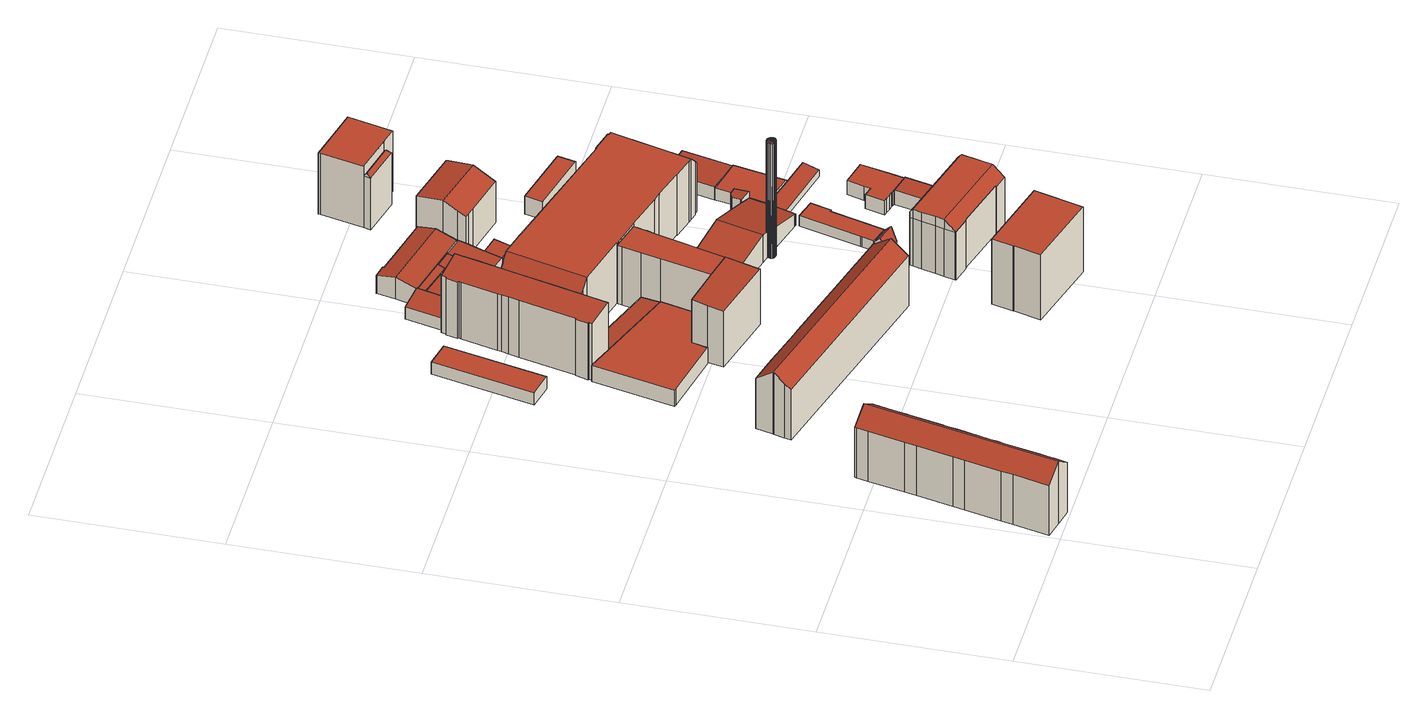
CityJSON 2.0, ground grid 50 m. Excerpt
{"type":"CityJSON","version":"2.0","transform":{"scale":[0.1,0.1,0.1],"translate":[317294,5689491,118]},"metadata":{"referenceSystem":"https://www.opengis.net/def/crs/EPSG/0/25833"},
"CityObjects":{
"building1":{"type":"Building","attributes":{"Dachtyp_tdc":"tdcGableRoof","Gemeindeschluessel":14713000,"Dachneigung":36.69,"QualitaetDacherkennung":84,"Geometrietyp2DReferenz":"3000","function":"31001_9998","roofType":"3100","measuredHeight":19.54},"geometry":[{"type":"MultiSurface","lod":"2","boundaries":[[[0,1,2,3]],[[1,4,5,2]],[[4,6,7,5]],[[6,8,9,7]],[[8,10,11,9]],[[10,12,13,11]],[[12,14,15,13]],[[14,16,17,15]],[[16,18,19,17]],[[18,20,21,19]],[[20,22,23,21]],[[22,24,25,23]],[[24,26,27,25]],[[26,28,29,27]],[[28,30,31,29]],[[30,32,33,31]],[[32,34,35,33]],[[34,36,37,35]],[[36,38,39,37]],[[38,40,41,39]],[[40,42,43,41]],[[42,44,45,43]],[[44,46,47,45]],[[46,48,49,47]],[[48,50,51,49]],[[50,52,53,51]],[[52,54,55,53]],[[54,56,57,55]],[[56,58,59,57]],[[58,0,3,59]],[[54,52,50,48,46,44,42,40,38,36,34,32]],[[32,30,28,26,24,22,20,18,16,14,12,10,8,6,4,1,0,58,56,54]],[[3,2,5,7,9,11,13,15,17,19,21,23,25,27,29,31,33,35,37,39,41,43,45,47,49,51,53,55,57,59]]],"semantics":{"surfaces":[{"type":"WallSurface"},{"type":"RoofSurface"},{"type":"GroundSurface"}],"values":[0,0,0,0,0,0,0,0,0,0,0,0,0,0,0,0,0,0,0,0,0,0,0,0,0,0,0,0,0,0,1,1,2]}}]},
"building2":{"type":"Building","attributes":{"Dachtyp_tdc":"tdcPolyFlatRoof","Gemeindeschluessel":14713000,"Dachneigung":0,"QualitaetDacherkennung":56,"Geometrietyp2DReferenz":"3000","function":"31001_9998","roofType":"1000","measuredHeight":3.81},"geometry":[{"type":"MultiSurface","lod":"2","boundaries":[[[60,61,62,63]],[[61,64,65,62]],[[64,66,67,65]],[[66,60,63,67]],[[66,64,61,60]],[[63,62,65,67]]],"semantics":{"surfaces":[{"type":"WallSurface"},{"type":"RoofSurface"},{"type":"GroundSurface"}],"values":[0,0,0,0,1,2]}}]},
"building3":{"type":"Building","attributes":{"Dachtyp_tdc":"tdcGableRoof","Gemeindeschluessel":14713000,"Dachneigung":36.62,"QualitaetDacherkennung":68,"Geometrietyp2DReferenz":"3000","function":"31001_9998","roofType":"3100","measuredHeight":19.44},"geometry":[{"type":"MultiSurface","lod":"2","boundaries":[[[68,69,70,71]],[[69,72,73,70]],[[72,74,75,73]],[[74,76,77,75]],[[76,78,79,77]],[[78,80,81,79]],[[80,82,83,81]],[[82,84,85,83]],[[84,86,87,85]],[[86,88,89,87]],[[88,90,91,89]],[[90,92,93,91]],[[92,94,95,93]],[[94,96,97,95]],[[96,98,99,97]],[[98,100,101,99]],[[100,68,71,101]],[[96,94,92,90,88,86,84,82,80,78,76,74,72]],[[72,69,68,100,98,96]],[[71,70,73,75,77,79,81,83,85,87,89,91,93,95,97,99,101]]],"semantics":{"surfaces":[{"type":"WallSurface"},{"type":"RoofSurface"},{"type":"GroundSurface"}],"values":[0,0,0,0,0,0,0,0,0,0,0,0,0,0,0,0,0,1,1,2]}}]},
"building4":{"type":"Building","attributes":{"Dachtyp_tdc":"tdcPolyFlatRoof","Gemeindeschluessel":14713000,"Dachneigung":0,"QualitaetDacherkennung":63,"Geometrietyp2DReferenz":"3000","function":"31001_9998","roofType":"1000","measuredHeight":5.01},"geometry":[{"type":"MultiSurface","lod":"2","boundaries":[[[102,103,104,105]],[[103,106,107,104]],[[106,108,109,107]],[[108,110,111,109]],[[110,112,113,111]],[[112,114,115,113]],[[114,116,117,115]],[[116,118,119,117]],[[118,102,105,119]],[[118,116,114,112,110,108,106,103,102]],[[105,104,107,109,111,113,115,117,119]]],"semantics":{"surfaces":[{"type":"WallSurface"},{"type":"RoofSurface"},{"type":"GroundSurface"}],"values":[0,0,0,0,0,0,0,0,0,1,2]}}]},
"building5":{"type":"Building","attributes":{"Dachtyp_tdc":"tdcPolyFlatRoof","Gemeindeschluessel":14713000,"Dachneigung":4.03,"QualitaetDacherkennung":30,"Geometrietyp2DReferenz":"3000","function":"31001_9998","roofType":"2100","measuredHeight":18.08},"geometry":[{"type":"MultiSurface","lod":"2","boundaries":[[[120,121,122,123]],[[121,124,125,122]],[[124,126,127,125]],[[126,128,129,127]],[[128,130,131,129]],[[130,120,123,131]],[[130,128,126,124,121,120]],[[123,122,125,127,129,131]]],"semantics":{"surfaces":[{"type":"WallSurface"},{"type":"RoofSurface"},{"type":"GroundSurface"}],"values":[0,0,0,0,0,0,1,2]}}]},
"building6":{"type":"Building","attributes":{"Dachtyp_tdc":"tdcPolyFlatRoof","Gemeindeschluessel":14713000,"Dachneigung":17.99,"QualitaetDacherkennung":85,"Geometrietyp2DReferenz":"3000","function":"31001_9998","roofType":"2100","measuredHeight":20.05},"geometry":[{"type":"MultiSurface","lod":"2","boundaries":[[[132,133,109,111]],[[133,134,135,109]],[[134,136,137,135]],[[136,138,139,137]],[[138,140,141,139]],[[140,142,143,141]],[[142,144,145,143]],[[144,146,147,145]],[[146,148,149,147]],[[148,150,151,149]],[[150,152,153,151]],[[152,154,155,153]],[[154,156,157,155]],[[156,158,159,157]],[[158,160,161,159]],[[160,162,163,161]],[[162,164,165,163]],[[164,166,167,165]],[[166,168,169,167]],[[168,170,171,169]],[[170,172,173,171]],[[172,174,175,173]],[[174,132,111,175]],[[174,172,170,168,166,164,162,160,158,156,154,152,150,148,146,144,142,140,138,136,134,133,132]],[[111,109,135,137,139,141,143,145,147,149,151,153,155,157,159,161,163,165,167,169,171,173,175]]],"semantics":{"surfaces":[{"type":"WallSurface"},{"type":"RoofSurface"},{"type":"GroundSurface"}],"values":[0,0,0,0,0,0,0,0,0,0,0,0,0,0,0,0,0,0,0,0,0,0,0,1,2]}}]},
"building7":{"type":"Building","attributes":{"Dachtyp_tdc":"tdcPolyFlatRoof","Gemeindeschluessel":14713000,"Dachneigung":3.07,"QualitaetDacherkennung":75,"Geometrietyp2DReferenz":"3000","function":"31001_9998","roofType":"2100","measuredHeight":4.65},"geometry":[{"type":"MultiSurface","lod":"2","boundaries":[[[176,177,178,179]],[[177,180,181,178]],[[180,182,183,181]],[[182,176,179,183]],[[182,180,177,176]],[[179,178,181,183]]],"semantics":{"surfaces":[{"type":"WallSurface"},{"type":"RoofSurface"},{"type":"GroundSurface"}],"values":[0,0,0,0,1,2]}}]},
"building8":{"type":"Building","attributes":{"Dachtyp_tdc":"tdcPolyFlatRoof","Gemeindeschluessel":14713000,"Dachneigung":14.04,"QualitaetDacherkennung":67,"Geometrietyp2DReferenz":"3000","function":"31001_9998","roofType":"2100","measuredHeight":5.4},"geometry":[{"type":"MultiSurface","lod":"2","boundaries":[[[184,185,163,165]],[[185,186,187,163]],[[186,188,189,187]],[[188,190,191,189]],[[190,184,165,191]],[[190,188,186,185,184]],[[165,163,187,189,191]]],"semantics":{"surfaces":[{"type":"WallSurface"},{"type":"RoofSurface"},{"type":"GroundSurface"}],"values":[0,0,0,0,0,1,2]}}]},
"building9":{"type":"Building","attributes":{"Dachtyp_tdc":"tdcPolyFlatRoof","Gemeindeschluessel":14713000,"Dachneigung":0,"QualitaetDacherkennung":33,"Geometrietyp2DReferenz":"3000","function":"31001_9998","roofType":"1000","measuredHeight":20.4},"geometry":[{"type":"MultiSurface","lod":"2","boundaries":[[[192,193,194,195]],[[193,196,197,194]],[[196,198,199,197]],[[198,200,201,199]],[[200,202,203,201]],[[202,192,195,203]],[[202,200,198,196,193,192]],[[195,194,197,199,201,203]]],"semantics":{"surfaces":[{"type":"WallSurface"},{"type":"RoofSurface"},{"type":"GroundSurface"}],"values":[0,0,0,0,0,0,1,2]}}]},
"building10":{"type":"Building","attributes":{"Gemeindeschluessel":14713000,"Geometrietyp2DReferenz":"3000","function":"31001_9998","roofType":"9999"},"children":["building10-1","building10-2"]},
"building10-1":{"type":"BuildingPart","attributes":{"Dachtyp_tdc":"tdcPolyFlatRoof","Dachneigung":5.07,"QualitaetDacherkennung":88,"Geometrietyp2DReferenz":"3000","roofType":"2100","measuredHeight":4.56},"parents":["building10"],"geometry":[{"type":"MultiSurface","lod":"2","boundaries":[[[204,205,206,207]],[[204,208,209,205]],[[208,210,211,209]],[[210,212,213,211]],[[212,214,215,213]],[[214,216,217,215]],[[216,218,219,217]],[[218,220,221,219]],[[220,222,223,221]],[[222,224,225,223]],[[224,226,227,225]],[[226,228,229,227]],[[228,230,231,229]],[[228,226,224,222,220,218,216,214,212,210,208,204,207,230]],[[231,206,205,209,211,213,215,217,219,221,223,225,227,229]],[[230,207,206,231]]],"semantics":{"surfaces":[{"type":"WallSurface"},{"type":"RoofSurface"},{"type":"GroundSurface"},{"type":"ClosureSurface"}],"values":[0,0,0,0,0,0,0,0,0,0,0,0,0,1,2,3]}}]},
"building10-2":{"type":"BuildingPart","attributes":{"Dachtyp_tdc":"tdcPolyFlatRoof","Dachneigung":6.11,"QualitaetDacherkennung":73,"Geometrietyp2DReferenz":"3000","roofType":"2100","measuredHeight":4.8},"parents":["building10"],"geometry":[{"type":"MultiSurface","lod":"2","boundaries":[[[232,233,234,235]],[[233,207,206,234]],[[230,232,235,231]],[[230,207,233,232]],[[235,234,206,231]],[[230,231,206,207]]],"semantics":{"surfaces":[{"type":"WallSurface"},{"type":"RoofSurface"},{"type":"GroundSurface"},{"type":"ClosureSurface"}],"values":[0,0,0,1,2,3]}}]},
"building11":{"type":"Building","attributes":{"name":"Semper Bildungsakademie","Gemeindeschluessel":14713000,"Geometrietyp2DReferenz":"3000","function":"31001_3021","roofType":"9999"},"children":["building11-1","building11-2"]},
"building11-1":{"type":"BuildingPart","attributes":{"Dachtyp_tdc":"tdcPolyFlatRoof","Dachneigung":0,"QualitaetDacherkennung":72,"Geometrietyp2DReferenz":"3000","roofType":"1000","measuredHeight":18.19},"parents":["building11"],"geometry":[{"type":"MultiSurface","lod":"2","boundaries":[[[236,237,238,239]],[[237,240,241,238]],[[240,242,243,241]],[[242,244,245,243]],[[246,247,248,249]],[[247,250,251,248]],[[250,252,253,251]],[[252,254,255,253]],[[254,256,257,255]],[[256,258,259,257]],[[258,260,261,259]],[[260,236,239,261]],[[260,258,256,254,252,250,247,246,244,242,240,237,236]],[[239,238,241,243,245,249,248,251,253,255,257,259,261]],[[249,245,244,246]]],"semantics":{"surfaces":[{"type":"WallSurface"},{"type":"RoofSurface"},{"type":"GroundSurface"},{"type":"ClosureSurface"}],"values":[0,0,0,0,0,0,0,0,0,0,0,0,1,2,3]}}]},
"building11-2":{"type":"BuildingPart","attributes":{"Dachtyp_tdc":"tdcCutGableRoof","Dachneigung":0.038,"QualitaetDacherkennung":46,"Geometrietyp2DReferenz":"3000","roofType":"9999","measuredHeight":18.93},"parents":["building11"],"geometry":[{"type":"MultiSurface","lod":"2","boundaries":[[[262,263,264,265]],[[263,266,267,264]],[[266,268,269,267]],[[268,270,271,269]],[[270,272,273,271]],[[272,274,275,273]],[[274,276,277,275]],[[276,278,279,277]],[[278,280,281,279]],[[280,282,283,281]],[[282,284,285,283]],[[284,286,287,285]],[[286,288,289,287]],[[288,290,291,289]],[[290,292,293,291]],[[292,294,246,249,293]],[[295,296,297,245,244]],[[296,298,299,297]],[[298,300,301,299]],[[300,302,303,301]],[[302,304,305,303]],[[304,306,307,305]],[[306,308,309,307]],[[308,310,311,309]],[[310,312,313,311]],[[312,314,315,313]],[[314,262,265,315]],[[310,308,306,304,302,300,298]],[[280,278,276,274,272,270]],[[298,296,295,294,292,290,288,286,284,282,280,270,268,266,263,262,314,312,310]],[[265,264,267,269,271,273,275,277,279,281,283,285,287,289,291,293,249,245,297,299,301,303,305,307,309,311,313,315]],[[295,244,246,294]],[[244,245,249,246]]],"semantics":{"surfaces":[{"type":"WallSurface"},{"type":"RoofSurface"},{"type":"GroundSurface"},{"type":"ClosureSurface"}],"values":[0,0,0,0,0,0,0,0,0,0,0,0,0,0,0,0,0,0,0,0,0,0,0,0,0,0,0,1,1,1,2,0,3]}}]},
"building12":{"type":"Building","attributes":{"Gemeindeschluessel":14713000,"Geometrietyp2DReferenz":"3000","function":"31001_9998","roofType":"9999"},"children":["building12-1","building12-2"]},
"building12-1":{"type":"BuildingPart","attributes":{"Dachtyp_tdc":"tdcGableRoof","Dachneigung":13.48,"QualitaetDacherkennung":86,"Geometrietyp2DReferenz":"3000","roofType":"3100","measuredHeight":6.73},"parents":["building12"],"geometry":[{"type":"MultiSurface","lod":"2","boundaries":[[[316,317,318,319]],[[317,320,321,318]],[[320,322,323,321]],[[322,324,325,323]],[[324,326,327,325]],[[326,328,329,327]],[[328,330,331,329]],[[330,332,333,331]],[[332,334,335,333]],[[334,336,337,335]],[[336,338,339,337]],[[332,330,328,326,324,322,320]],[[320,317,316,338,336,334,332]],[[339,319,318,321,323,325,327,329,331,333,335,337]],[[338,316,319,339]]],"semantics":{"surfaces":[{"type":"WallSurface"},{"type":"RoofSurface"},{"type":"GroundSurface"},{"type":"ClosureSurface"}],"values":[0,0,0,0,0,0,0,0,0,0,0,1,1,2,3]}}]},
"building12-2":{"type":"BuildingPart","attributes":{"Dachtyp_tdc":"tdcPolyFlatRoof","Dachneigung":14.61,"QualitaetDacherkennung":61,"Geometrietyp2DReferenz":"3000","roofType":"2100","measuredHeight":5.3},"parents":["building12"],"geometry":[{"type":"MultiSurface","lod":"2","boundaries":[[[340,341,342,343]],[[341,344,345,342]],[[344,316,319,345]],[[338,340,343,339]],[[338,316,344,341,340]],[[343,342,345,319,339]],[[316,338,339,319]]],"semantics":{"surfaces":[{"type":"WallSurface"},{"type":"RoofSurface"},{"type":"GroundSurface"},{"type":"ClosureSurface"}],"values":[0,0,0,0,1,2,3]}}]},
"building13":{"type":"Building","attributes":{"Stand_DGM":"2023","Stand_Basis-DLM":"2022","Gemeindeschluessel":"14713000","ObjektHoehe":36,"Stand_Laserscan":"2023","BodenHoehe":119.6,"Stand_3D-Stadtmodell":"2025","Geometrietyp2DReferenz":1000,"AbsoluteHoehe":155.6,"function":"51002_1290","roofType":"9999","measuredHeight":36},"geometry":[{"type":"MultiSurface","lod":"2","boundaries":[[[346,347,348]],[[346,348,349]],[[346,349,350]],[[346,350,351]],[[346,351,352]],[[346,352,353]],[[346,353,354]],[[346,354,355]],[[346,355,356]],[[346,356,357]],[[346,357,358]],[[346,358,359]],[[346,359,360]],[[346,360,361]],[[346,361,362]],[[346,362,363]],[[346,363,364]],[[346,364,365]],[[348,347,366]],[[348,366,367]],[[347,346,368]],[[347,368,366]],[[346,365,369]],[[346,369,368]],[[365,364,370]],[[365,370,369]],[[364,363,371]],[[364,371,370]],[[363,362,372]],[[363,372,371]],[[362,361,373]],[[362,373,372]],[[352,374,375]],[[351,350,376]],[[351,376,374]],[[350,349,377]],[[350,377,376]],[[349,348,367]],[[349,367,377]],[[361,360,378]],[[361,378,373]],[[360,359,379]],[[360,379,378]],[[359,358,380]],[[359,380,379]],[[358,357,381]],[[358,381,380]],[[357,356,382]],[[357,382,381]],[[356,355,383]],[[356,383,382]],[[355,354,384]],[[355,384,383]],[[354,353,385]],[[354,385,384]],[[353,352,375]],[[353,375,385]],[[352,351,374]],[[377,367,366]],[[377,366,368]],[[377,368,369]],[[377,369,370]],[[377,370,371]],[[377,371,372]],[[377,372,373]],[[377,373,378]],[[377,378,379]],[[377,379,380]],[[377,380,381]],[[377,381,382]],[[377,382,383]],[[377,383,384]],[[377,384,385]],[[377,385,375]],[[377,375,374]],[[377,374,376]]],"semantics":{"surfaces":[{"type":"RoofSurface"},{"type":"WallSurface"},{"type":"GroundSurface"}],"values":[0,0,0,0,0,0,0,0,0,0,0,0,0,0,0,0,0,0,1,1,1,1,1,1,1,1,1,1,1,1,1,1,1,1,1,1,1,1,1,1,1,1,1,1,1,1,1,1,1,1,1,1,1,1,1,1,1,1,2,2,2,2,2,2,2,2,2,2,2,2,2,2,2,2,2,2]}}]},
"building14":{"type":"Building","attributes":{"Gemeindeschluessel":14713000,"Geometrietyp2DReferenz":"3000","function":"31001_9998","roofType":"9999"},"children":["building14-1","building14-2"]},
"building14-1":{"type":"BuildingPart","attributes":{"Dachtyp_tdc":"tdcPolyFlatRoof","Dachneigung":5.45,"QualitaetDacherkennung":87,"Geometrietyp2DReferenz":"3000","roofType":"2100","measuredHeight":4.79},"parents":["building14"],"geometry":[{"type":"MultiSurface","lod":"2","boundaries":[[[386,220,221,387]],[[220,388,219,221]],[[388,389,217,219]],[[389,390,215,217]],[[390,391,213,215]],[[391,392,211,213]],[[392,208,209,211]],[[208,204,205,209]],[[204,393,234,205]],[[393,394,395,234]],[[394,396,397,395]],[[396,398,399,397]],[[398,400,401,399]],[[400,398,396,394,393,204,208,392,391,390,389,388,220,386]],[[387,221,219,217,215,213,211,209,205,234,395,397,399,401]],[[386,387,401,400]]],"semantics":{"surfaces":[{"type":"WallSurface"},{"type":"RoofSurface"},{"type":"GroundSurface"},{"type":"ClosureSurface"}],"values":[0,0,0,0,0,0,0,0,0,0,0,0,0,1,2,3]}}]},
"building14-2":{"type":"BuildingPart","attributes":{"Dachtyp_tdc":"tdcPolyFlatRoof","Dachneigung":5.12,"QualitaetDacherkennung":75,"Geometrietyp2DReferenz":"3000","roofType":"2100","measuredHeight":4.11},"parents":["building14"],"geometry":[{"type":"MultiSurface","lod":"2","boundaries":[[[402,403,404,401,400]],[[403,405,406,404]],[[405,386,387,406]],[[405,403,402,386]],[[387,401,404,406]],[[400,386,402]],[[400,401,387,386]]],"semantics":{"surfaces":[{"type":"WallSurface"},{"type":"RoofSurface"},{"type":"GroundSurface"},{"type":"ClosureSurface"}],"values":[0,0,0,1,2,0,3]}}]},
"building15":{"type":"Building","attributes":{"Dachtyp_tdc":"tdcGableRoof","Gemeindeschluessel":14713000,"Dachneigung":69.03,"QualitaetDacherkennung":21,"Geometrietyp2DReferenz":"3000","function":"31001_9998","roofType":"3100","measuredHeight":4.63},"geometry":[{"type":"MultiSurface","lod":"2","boundaries":[[[407,408,409,410]],[[408,411,412,409]],[[411,413,414,412]],[[413,407,410,414]],[[411,408,415]],[[407,413,416]],[[408,407,416,415]],[[413,411,415,416]],[[410,409,412,414]]],"semantics":{"surfaces":[{"type":"WallSurface"},{"type":"RoofSurface"},{"type":"GroundSurface"}],"values":[0,0,0,0,0,0,1,1,2]}}]},
"building16":{"type":"Building","attributes":{"Dachtyp_tdc":"tdcFreeFormRoof","Gemeindeschluessel":14713000,"Dachneigung":0.981,"QualitaetDacherkennung":63,"Geometrietyp2DReferenz":"3000","function":"31001_9998","roofType":"5000","measuredHeight":17.86},"geometry":[{"type":"MultiSurface","lod":"2","boundaries":[[[417,418,419,420]],[[418,421,422,419]],[[421,423,424,422]],[[423,425,426,424]],[[425,427,428,426]],[[427,429,430,428]],[[429,431,432,430]],[[431,433,434,432]],[[433,435,436,434]],[[435,437,438,436]],[[437,439,440,438]],[[439,441,442,440]],[[441,443,444,442]],[[443,445,446,444]],[[445,447,448,446]],[[447,449,450,448]],[[449,451,452,450]],[[451,417,420,452]],[[453,454,455,456,457,458]],[[449,459,460,461,462,463,464,465,466,451]],[[460,453,458,467,468,461]],[[427,461,468,429]],[[429,468,467,431]],[[431,467,458,433]],[[451,466,417]],[[417,466,465,418]],[[418,465,464,421]],[[421,464,463,423]],[[423,463,462,425]],[[425,462,461,427]],[[443,453,460,445]],[[445,460,459,447]],[[447,459,449]],[[433,458,457,435]],[[435,457,456,437]],[[437,456,455,439]],[[439,455,454,441]],[[441,454,453,443]],[[420,419,422,424,426,428,430,432,434,436,438,440,442,444,446,448,450,452]]],"semantics":{"surfaces":[{"type":"WallSurface"},{"type":"RoofSurface"},{"type":"GroundSurface"}],"values":[0,0,0,0,0,0,0,0,0,0,0,0,0,0,0,0,0,0,1,1,1,0,0,0,0,0,0,0,0,0,0,0,0,0,0,0,0,0,2]}}]},
"building17":{"type":"Building","attributes":{"Gemeindeschluessel":14713000,"Geometrietyp2DReferenz":"3000","function":"31001_9998","roofType":"9999"},"children":["building17-1","building17-2"]},
"building17-1":{"type":"BuildingPart","attributes":{"Dachtyp_tdc":"tdcGableRoof","Dachneigung":16.37,"QualitaetDacherkennung":11,"Geometrietyp2DReferenz":"3000","roofType":"3100","measuredHeight":8.57},"parents":["building17"],"geometry":[{"type":"MultiSurface","lod":"2","boundaries":[[[469,470,471,472]],[[470,473,474,471]],[[473,475,476,474]],[[475,477,478,476]],[[477,479,480,478]],[[479,481,482,480]],[[481,483,484,482]],[[483,485,486,484]],[[485,487,488,486]],[[487,489,490,488]],[[489,491,492,490]],[[493,494,495,496,497]],[[494,498,499,495]],[[498,500,501,499]],[[500,502,503,501]],[[502,504,505,503]],[[504,506,507,505]],[[506,508,509,507]],[[508,510,511,509]],[[510,512,513,511]],[[512,514,515,513]],[[514,469,472,515]],[[510,508,506,504,502,500,498,494,493,516]],[[516,491,489,487,485,483,481,479,477,475,473,470,469,514,512,510]],[[472,471,474,476,478,480,482,484,486,488,490,492,517,496,495,499,501,503,505,507,509,511,513,515]],[[518,519,492,491,516]],[[517,492,519,518]],[[493,497,518,516]],[[517,518,497,496]]],"semantics":{"surfaces":[{"type":"WallSurface"},{"type":"RoofSurface"},{"type":"GroundSurface"},{"type":"ClosureSurface"}],"values":[0,0,0,0,0,0,0,0,0,0,0,0,0,0,0,0,0,0,0,0,0,0,1,1,2,0,3,0,3]}}]},
"building17-2":{"type":"BuildingPart","attributes":{"Dachtyp_tdc":"tdcPolyFlatRoof","Dachneigung":0,"QualitaetDacherkennung":0,"Geometrietyp2DReferenz":"3000","roofType":"9999","measuredHeight":3},"parents":["building17"],"geometry":[{"type":"MultiSurface","lod":"2","boundaries":[[[520,521,522,523,519,518,497]],[[523,522,524,525]],[[522,521,526,524]],[[521,520,527,526]],[[520,497,496,527]],[[519,523,525,492]],[[496,517,492,525,524,526,527]],[[492,517,518,519]],[[517,496,497,518]]],"semantics":{"surfaces":[{"type":"RoofSurface"},{"type":"WallSurface"},{"type":"GroundSurface"},{"type":"ClosureSurface"}],"values":[0,1,1,1,1,1,2,3,3]}}]},
"building18":{"type":"Building","attributes":{"Dachtyp_tdc":"tdcPolyFlatRoof","Gemeindeschluessel":14713000,"Dachneigung":2.59,"QualitaetDacherkennung":89,"Geometrietyp2DReferenz":"3000","function":"31001_9998","roofType":"2100","measuredHeight":3.19},"geometry":[{"type":"MultiSurface","lod":"2","boundaries":[[[528,529,412,414]],[[529,530,531,412]],[[530,532,533,531]],[[532,534,535,533]],[[534,536,537,535]],[[536,538,539,537]],[[538,540,541,539]],[[540,528,414,541]],[[540,538,536,534,532,530,529,528]],[[414,412,531,533,535,537,539,541]]],"semantics":{"surfaces":[{"type":"WallSurface"},{"type":"RoofSurface"},{"type":"GroundSurface"}],"values":[0,0,0,0,0,0,0,0,1,2]}}]},
"building19":{"type":"Building","attributes":{"Dachtyp_tdc":"tdcGableRoof","Gemeindeschluessel":14713000,"Dachneigung":10.13,"QualitaetDacherkennung":47,"Geometrietyp2DReferenz":"3000","function":"31001_9998","roofType":"3100","measuredHeight":15.86},"geometry":[{"type":"MultiSurface","lod":"2","boundaries":[[[542,543,544,545]],[[543,546,547,544]],[[546,548,549,547]],[[548,550,551,549]],[[550,552,553,551]],[[552,554,555,553]],[[554,556,557,555]],[[556,558,559,557]],[[558,560,561,559]],[[560,542,545,561]],[[556,554,552,550,548]],[[548,546,543,542,560,558,556]],[[545,544,547,549,551,553,555,557,559,561]]],"semantics":{"surfaces":[{"type":"WallSurface"},{"type":"RoofSurface"},{"type":"GroundSurface"}],"values":[0,0,0,0,0,0,0,0,0,0,1,1,2]}}]},
"building20":{"type":"Building","attributes":{"Dachtyp_tdc":"tdcPolyFlatRoof","Gemeindeschluessel":14713000,"Dachneigung":5.32,"QualitaetDacherkennung":62,"Geometrietyp2DReferenz":"3000","function":"31001_9998","roofType":"2100","measuredHeight":5.67},"geometry":[{"type":"MultiSurface","lod":"2","boundaries":[[[562,563,527,496]],[[563,564,565,527]],[[564,566,567,565]],[[566,568,569,567]],[[568,570,495,569]],[[570,562,496,495]],[[570,568,566,564,563,562]],[[496,527,565,567,569,495]]],"semantics":{"surfaces":[{"type":"WallSurface"},{"type":"RoofSurface"},{"type":"GroundSurface"}],"values":[0,0,0,0,0,0,1,2]}}]},
"building21":{"type":"Building","attributes":{"Dachtyp_tdc":"tdcPolyFlatRoof","Gemeindeschluessel":14713000,"Dachneigung":3.35,"QualitaetDacherkennung":67,"Geometrietyp2DReferenz":"3000","function":"31001_9998","roofType":"2100","measuredHeight":4.81},"geometry":[{"type":"MultiSurface","lod":"2","boundaries":[[[571,572,573,574]],[[572,575,576,573]],[[575,577,578,576]],[[577,579,580,578]],[[579,581,582,580]],[[581,583,584,582]],[[583,585,586,584]],[[585,571,574,586]],[[585,583,581,579,577,575,572,571]],[[574,573,576,578,580,582,584,586]]],"semantics":{"surfaces":[{"type":"WallSurface"},{"type":"RoofSurface"},{"type":"GroundSurface"}],"values":[0,0,0,0,0,0,0,0,1,2]}}]},
"building22":{"type":"Building","attributes":{"Dachtyp_tdc":"tdcPolyFlatRoof","Gemeindeschluessel":14713000,"Dachneigung":0,"QualitaetDacherkennung":72,"Geometrietyp2DReferenz":"3000","function":"31001_9998","roofType":"1000","measuredHeight":4.41},"geometry":[{"type":"MultiSurface","lod":"2","boundaries":[[[587,588,589,590]],[[588,591,592,589]],[[591,593,594,592]],[[593,595,596,594]],[[595,597,598,596]],[[597,599,600,598]],[[599,601,602,600]],[[601,603,604,602]],[[603,605,606,604]],[[605,607,608,606]],[[607,609,610,608]],[[609,611,612,610]],[[611,613,614,612]],[[613,587,590,614]],[[613,611,609,607,605,603,601,599,597,595,593,591,588,587]],[[590,589,592,594,596,598,600,602,604,606,608,610,612,614]]],"semantics":{"surfaces":[{"type":"WallSurface"},{"type":"RoofSurface"},{"type":"GroundSurface"}],"values":[0,0,0,0,0,0,0,0,0,0,0,0,0,0,1,2]}}]},
"building23":{"type":"Building","attributes":{"Dachtyp_tdc":"tdcPolyFlatRoof","Gemeindeschluessel":14713000,"Dachneigung":8.81,"QualitaetDacherkennung":79,"Geometrietyp2DReferenz":"3000","function":"31001_9998","roofType":"2100","measuredHeight":2.83},"geometry":[{"type":"MultiSurface","lod":"2","boundaries":[[[615,616,617,618]],[[616,619,620,617]],[[619,621,622,620]],[[621,623,624,622]],[[623,615,618,624]],[[623,621,619,616,615]],[[618,617,620,622,624]]],"semantics":{"surfaces":[{"type":"WallSurface"},{"type":"RoofSurface"},{"type":"GroundSurface"}],"values":[0,0,0,0,0,1,2]}}]},
"building24":{"type":"Building","attributes":{"Dachtyp_tdc":"tdcPolyFlatRoof","Gemeindeschluessel":14713000,"Dachneigung":0,"QualitaetDacherkennung":80,"Geometrietyp2DReferenz":"3000","function":"31001_9998","roofType":"1000","measuredHeight":3.77},"geometry":[{"type":"MultiSurface","lod":"2","boundaries":[[[625,626,627,628]],[[626,629,630,627]],[[629,631,632,630]],[[631,633,634,632]],[[633,635,636,634]],[[635,625,628,636]],[[635,633,631,629,626,625]],[[628,627,630,632,634,636]]],"semantics":{"surfaces":[{"type":"WallSurface"},{"type":"RoofSurface"},{"type":"GroundSurface"}],"values":[0,0,0,0,0,0,1,2]}}]},
"building25":{"type":"Building","attributes":{"Dachtyp_tdc":"tdcPolyFlatRoof","Gemeindeschluessel":14713000,"Dachneigung":0,"QualitaetDacherkennung":75,"Geometrietyp2DReferenz":"3000","function":"31001_9998","roofType":"1000","measuredHeight":5.59},"geometry":[{"type":"MultiSurface","lod":"2","boundaries":[[[637,638,639,640]],[[638,641,642,639]],[[641,643,644,642]],[[643,645,646,644]],[[645,637,640,646]],[[645,643,641,638,637]],[[640,639,642,644,646]]],"semantics":{"surfaces":[{"type":"WallSurface"},{"type":"RoofSurface"},{"type":"GroundSurface"}],"values":[0,0,0,0,0,1,2]}}]},
"building26":{"type":"Building","attributes":{"Gemeindeschluessel":14713000,"Geometrietyp2DReferenz":"3000","function":"31001_9998","roofType":"9999"},"children":["building26-1","building26-2"]},
"building26-1":{"type":"BuildingPart","attributes":{"Dachtyp_tdc":"tdcPolyFlatRoof","Dachneigung":0,"QualitaetDacherkennung":60,"Geometrietyp2DReferenz":"3000","roofType":"1000","measuredHeight":19.08},"parents":["building26"],"geometry":[{"type":"MultiSurface","lod":"2","boundaries":[[[647,648,649,650]],[[648,651,652,653,649]],[[654,655,656,657,658]],[[655,659,660,656]],[[659,647,650,660]],[[659,655,654,651,648,647]],[[650,649,653,657,656,660]],[[658,652,651,654]],[[658,657,653,652]]],"semantics":{"surfaces":[{"type":"WallSurface"},{"type":"RoofSurface"},{"type":"GroundSurface"},{"type":"ClosureSurface"}],"values":[0,0,0,0,0,1,2,0,3]}}]},
"building26-2":{"type":"BuildingPart","attributes":{"Dachtyp_tdc":"tdcFreeFormRoof","Dachneigung":49.9,"QualitaetDacherkennung":17,"Geometrietyp2DReferenz":"3000","roofType":"5000","measuredHeight":17.41},"parents":["building26"],"geometry":[{"type":"MultiSurface","lod":"2","boundaries":[[[652,661,662,653]],[[661,663,664,662]],[[663,658,657,664]],[[665,658,663]],[[666,665,663,661]],[[666,661,652]],[[665,666,652,658]],[[653,662,664,657]],[[653,657,658,652]]],"semantics":{"surfaces":[{"type":"WallSurface"},{"type":"RoofSurface"},{"type":"GroundSurface"},{"type":"ClosureSurface"}],"values":[0,0,0,0,1,1,1,2,3]}}]},
"building27":{"type":"Building","attributes":{"Dachtyp_tdc":"tdcPolyFlatRoof","Gemeindeschluessel":14713000,"Dachneigung":2.6,"QualitaetDacherkennung":76,"Geometrietyp2DReferenz":"3000","function":"31001_9998","roofType":"2100","measuredHeight":4.02},"geometry":[{"type":"MultiSurface","lod":"2","boundaries":[[[667,668,632,634]],[[668,669,670,632]],[[669,671,672,670]],[[671,667,634,672]],[[671,669,668,667]],[[634,632,670,672]]],"semantics":{"surfaces":[{"type":"WallSurface"},{"type":"RoofSurface"},{"type":"GroundSurface"}],"values":[0,0,0,0,1,2]}}]}
},
"vertices":[
[203,458,168],[199,439,168],[199,439,10],[203,458,10],[198,432,168],[198,432,10],[179,345,168],[179,345,10],[175,330,168],[175,330,10],[171,308,168],[171,308,10],[170,303,168],[170,303,10],[150,215,168],[150,215,10],[147,198,168],[147,198,10],[142,178,168],[142,178,10],[141,174,168],[141,174,10],[122,85,168],[122,85,10],[118,68,168],[118,68,10],[114,47,168],[114,47,10],[113,45,168],[113,45,10],[105,8,168],[105,8,10],[57,19,205],[57,19,10],[6,30,166],[6,30,10],[28,127,166],[28,127,10],[34,159,166],[34,159,10],[56,257,166],[56,257,10],[62,288,166],[62,288,10],[84,385,166],[84,385,10],[91,417,166],[91,417,10],[112,515,166],[112,515,10],[119,546,167],[119,546,10],[120,552,166],[120,552,10],[170,540,205],[170,540,10],[219,529,168],[219,529,10],[207,473,168],[207,473,10],
[221,1389,44],[281,1665,44],[281,1665,6],[221,1389,6],[351,1650,44],[351,1650,6],[291,1374,44],[291,1374,6],
[229,756,184],[236,784,206],[236,784,13],[229,756,13],[237,786,207],[237,786,13],[249,834,170],[249,834,13],[313,817,170],[313,817,13],[334,812,170],[334,812,13],[440,783,170],[440,783,13],[460,778,170],[460,778,13],[480,772,170],[480,772,13],[588,744,170],[588,744,13],[628,733,170],[628,733,13],[734,705,170],[734,705,13],[773,694,170],[773,694,13],[838,677,170],[838,677,13],[825,628,207],[825,628,13],[812,580,170],[812,580,13],[224,737,170],[224,737,13],
[295,1048,61],[290,1049,61],[290,1049,11],[295,1048,11],[339,1272,61],[339,1272,11],[343,1271,61],[343,1271,11],[408,1247,61],[408,1247,11],[627,1166,61],[627,1166,11],[595,1030,61],[595,1030,11],[487,1053,61],[487,1053,11],[475,1010,61],[475,1010,11],
[671,1012,196],[652,919,189],[652,919,15],[671,1012,15],[466,967,189],[466,967,15],[475,1010,192],[475,1010,15],[487,1053,196],[487,1053,15],[595,1030,196],[595,1030,15],
[408,1247,211],[343,1271,189],[346,1281,189],[346,1281,11],[343,1282,188],[343,1282,11],[352,1316,188],[352,1316,11],[354,1316,189],[354,1316,11],[391,1468,189],[391,1468,11],[398,1497,189],[398,1497,11],[403,1515,189],[403,1515,11],[405,1526,189],[405,1526,11],[429,1624,189],[429,1624,11],[431,1631,189],[431,1631,11],[428,1633,188],[428,1633,11],[436,1665,188],[436,1665,11],[440,1667,189],[440,1667,11],[443,1679,189],[443,1679,11],[450,1677,191],[450,1677,11],[510,1661,211],[510,1661,11],[506,1645,211],[506,1645,11],[495,1599,211],[495,1599,11],[474,1513,211],[474,1513,11],[440,1376,211],[440,1376,11],[421,1298,211],[421,1298,11],
[408,1247,59],[421,1298,56],[421,1298,12],[408,1247,12],[639,1218,56],[639,1218,12],[627,1166,59],[627,1166,12],
[510,1661,65],[450,1677,49],[474,1778,49],[474,1778,11],[535,1763,65],[535,1763,11],[530,1743,65],[530,1743,11],
[870,384,215],[1084,327,215],[1084,327,11],[870,384,11],[1048,194,215],[1048,194,11],[836,251,215],[836,251,11],[857,324,215],[857,324,11],[855,325,215],[855,325,11],
[682,1671,52],[682,1671,10],[690,1702,10],[690,1702,55],[685,1670,52],[685,1670,10],[683,1662,52],[683,1662,10],[680,1663,52],[680,1663,10],[677,1651,51],[677,1651,10],[667,1614,47],[667,1614,10],[671,1612,47],[671,1612,10],[669,1606,46],[669,1606,10],[522,1640,46],[522,1640,10],[511,1642,46],[511,1642,10],[512,1644,46],[512,1644,10],[536,1742,55],[536,1742,10],[638,1715,55],[638,1715,10],
[644,1736,58],[695,1724,58],[695,1724,10],[644,1736,10],
[595,1030,195],[627,1166,195],[627,1166,13],[595,1030,13],[639,1218,195],[639,1218,13],[651,1269,195],[651,1269,13],[654,1283,195],[654,1283,13],[738,1261,195],[735,1247,195],[735,1247,13],[738,1261,13],[734,1244,195],[734,1244,13],[732,1236,195],[732,1236,13],[729,1225,195],[729,1225,13],[723,1205,195],[723,1205,13],[672,1015,195],[672,1015,13],[671,1012,195],[671,1012,13],
[1011,1421,202],[1011,1423,202],[1011,1423,13],[1011,1421,13],[1073,1407,202],[1073,1407,13],[1073,1404,202],[1073,1404,13],[1081,1402,202],[1081,1402,13],[1114,1393,166],[1114,1393,13],[1057,1177,166],[1057,1177,13],[1044,1180,181],[1044,1180,13],[1043,1178,180],[1043,1178,13],[1024,1183,202],[1024,1183,13],[1013,1186,202],[1013,1186,13],[953,1202,202],[953,1202,13],[954,1204,202],[954,1204,13],[869,1227,202],[869,1227,13],[844,1233,202],[844,1233,13],[739,1262,202],[739,1262,13],[738,1261,202],[654,1283,202],[654,1284,202],[654,1284,13],[504,1323,202],[504,1323,13],[482,1328,178],[482,1328,13],[473,1331,167],[473,1331,13],[529,1548,167],[529,1548,13],[542,1545,182],[542,1545,13],[543,1547,182],[543,1547,13],[561,1542,202],[561,1542,13],[632,1524,202],[632,1524,13],[632,1523,202],[632,1523,13],
[535,1762,61],[535,1763,62],[535,1763,8],[535,1762,8],[549,1820,76],[549,1820,8],[560,1869,65],[560,1869,8],[561,1872,64],[561,1872,8],[598,1864,64],[598,1864,8],[597,1860,65],[597,1860,8],[774,1818,65],[774,1818,8],[763,1770,76],[763,1770,8],[748,1712,61],[748,1712,8],[695,1724,61],[695,1724,8],[644,1736,61],[644,1736,8],
[638,1715,56],[536,1742,56],[536,1742,8],[638,1715,8],[530,1743,56],[530,1743,8],
[939,959,376],[938,963,376],[935,966,376],[932,968,376],[928,969,376],[924,969,376],[921,968,376],[918,966,376],[915,963,376],[914,959,376],[914,955,376],[915,951,376],[918,948,376],[921,946,376],[924,945,376],[928,945,376],[932,946,376],[935,948,376],[938,951,376],[939,955,376],[938,963,16],[935,966,16],[939,959,16],[939,955,16],[938,951,16],[935,948,16],[932,946,16],[928,945,16],[924,969,16],[921,968,16],[928,969,16],[932,968,16],[924,945,16],[921,946,16],[918,948,16],[915,951,16],[914,955,16],[914,959,16],[915,963,16],[918,966,16],
[723,1591,46],[723,1591,10],[671,1612,46],[667,1614,46],[677,1651,50],[680,1663,51],[683,1662,51],[695,1724,57],[748,1712,57],[748,1712,10],[754,1711,57],[754,1711,10],[749,1689,55],[749,1689,10],[735,1639,50],[735,1639,10],
[735,1639,51],[786,1627,51],[786,1627,10],[775,1578,46],[775,1578,10],
[1049,668,20],[996,683,20],[996,683,14],[1049,668,14],[1004,715,42],[1004,715,14],[1057,700,42],[1057,700,14],[1000,698,60],[1053,683,60],
[1144,439,160],[993,480,160],[993,480,11],[1144,439,11],[992,479,160],[992,479,11],[943,492,160],[943,492,11],[942,494,160],[942,494,11],[950,523,160],[950,523,11],[956,546,160],[956,546,11],[966,584,160],[966,584,11],[973,608,160],[973,608,11],[975,617,160],[975,617,11],[1032,601,160],[1032,601,11],[1216,552,160],[1216,552,11],[1215,550,160],[1215,550,11],[1214,543,160],[1214,543,11],[1192,458,160],[1192,458,11],[1185,428,160],[1185,428,11],[1185,426,160],[1185,426,11],[1143,437,160],[1143,437,11],[1214,543,188],[1215,550,180],[1216,552,177],[1032,601,177],[975,617,177],[973,608,188],[1185,428,162],[1192,458,190],[950,523,190],[942,494,163],[943,492,161],[992,479,161],[993,480,162],[1144,439,162],[966,584,189],[956,546,190],
[768,1042,74],[769,1047,75],[769,1047,14],[768,1042,14],[772,1046,75],[772,1046,14],[779,1071,75],[779,1071,14],[776,1072,75],[776,1072,14],[778,1077,75],[778,1077,14],[780,1076,75],[780,1076,14],[787,1102,75],[787,1102,14],[785,1102,75],[785,1102,14],[786,1107,75],[786,1107,14],[789,1107,75],[789,1107,14],[796,1131,75],[796,1131,14],[1057,1063,62],[1093,1053,51],[1093,1053,14],[1057,1063,14],[1057,1063,44],[1082,1006,50],[1082,1006,14],[1069,959,50],[1069,959,14],[1058,927,50],[1058,927,14],[1055,928,51],[1055,928,14],[957,954,81],[957,954,14],[920,964,93],[920,964,14],[896,970,100],[896,970,14],[760,1007,75],[760,1007,14],[770,1041,75],[770,1041,14],[931,1096,100],[931,1096,14],[931,1096,44],[796,1131,44],
[1058,1066,44],[970,1090,44],[969,1088,44],[797,1136,44],[969,1088,14],[797,1136,14],[970,1090,14],[1058,1066,14],
[1057,700,44],[1004,715,46],[1013,747,46],[1013,747,14],[1014,751,46],[1014,751,14],[1059,918,46],[1059,918,14],[1118,903,43],[1118,903,14],[1103,847,43],[1103,847,14],[1097,848,44],[1097,848,14],
[760,1686,138],[749,1689,138],[749,1689,9],[760,1686,9],[754,1711,149],[754,1711,9],[763,1750,168],[763,1750,9],[781,1823,155],[781,1823,9],[936,1784,155],[936,1784,9],[935,1779,156],[935,1779,9],[918,1712,168],[918,1712,9],[903,1651,138],[903,1651,9],[784,1680,138],[784,1680,9],
[1057,1063,71],[1058,1066,71],[1064,1089,68],[1064,1089,14],[1082,1097,67],[1082,1097,14],[1101,1093,67],[1101,1093,14],[1093,1053,71],
[1232,617,62],[1228,601,62],[1228,601,13],[1232,617,13],[1196,608,60],[1196,608,13],[1176,613,58],[1176,613,13],[1177,617,58],[1177,617,13],[1182,638,58],[1182,638,13],[1198,710,58],[1198,710,13],[1250,695,62],[1250,695,13],
[1250,695,59],[1198,710,59],[1198,710,15],[1250,695,15],[1189,712,59],[1189,712,15],[1184,714,59],[1184,714,15],[1174,716,59],[1174,716,15],[1160,720,59],[1160,720,15],[1150,723,59],[1150,723,15],[1163,775,59],[1163,775,15],[1170,773,59],[1170,773,15],[1190,768,59],[1190,768,15],[1195,785,59],[1195,785,15],[1207,832,59],[1207,832,15],[1278,815,59],[1278,815,15],[1260,737,59],[1260,737,15],
[1069,959,37],[1082,1006,45],[1082,1006,17],[1069,959,17],[1182,980,45],[1182,980,17],[1270,959,45],[1270,959,17],[1259,915,38],[1259,915,17],
[1082,1006,52],[1093,1053,52],[1093,1053,15],[1082,1006,15],[1101,1093,52],[1101,1093,15],[1110,1144,52],[1110,1144,15],[1210,1122,52],[1210,1122,15],[1182,980,52],[1182,980,15],
[939,1540,67],[951,1589,67],[951,1589,11],[939,1540,11],[1122,1548,67],[1122,1548,11],[1125,1547,67],[1125,1547,11],[1114,1498,67],[1114,1498,11],
[994,2048,199],[965,1927,199],[965,1927,8],[994,2048,8],[919,1938,199],[919,1938,170],[919,1938,8],[809,1964,199],[835,2079,199],[835,2079,8],[809,1964,8],[809,1964,170],[836,2085,199],[836,2085,8],
[915,1918,170],[915,1918,8],[804,1944,170],[804,1944,8],[806,1954,182],[907,1930,182],
[1210,1122,50],[1110,1144,55],[1141,1280,55],[1141,1280,15],[1240,1258,50],[1240,1258,15]
]}
